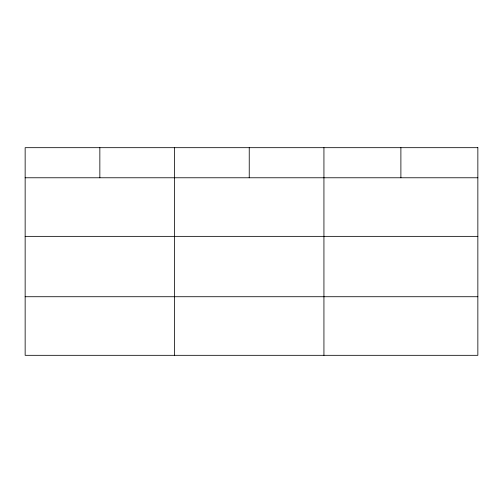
<?xml version="1.0" encoding="UTF-8"?>
<svg xmlns="http://www.w3.org/2000/svg" width="503" height="503" viewBox="0 0 503 503"><rect width="100%" height="100%" fill="white"/><g stroke="black" fill="none" stroke-linecap="round" stroke-linejoin="round"><path stroke-width="0.75" d="M25.15 177.773L477.85 177.773M25.15 236.36L477.85 236.36M25.15 296.726L477.85 296.726M400.891 147.681L400.891 177.773M323.932 147.681L323.932 355.319M249.237 147.681L249.237 177.773M174.541 147.681L174.541 355.319M99.846 147.681L99.846 177.773M477.85 147.681L25.15 147.681L25.15 355.319L477.85 355.319L477.85 147.681"/></g></svg>
